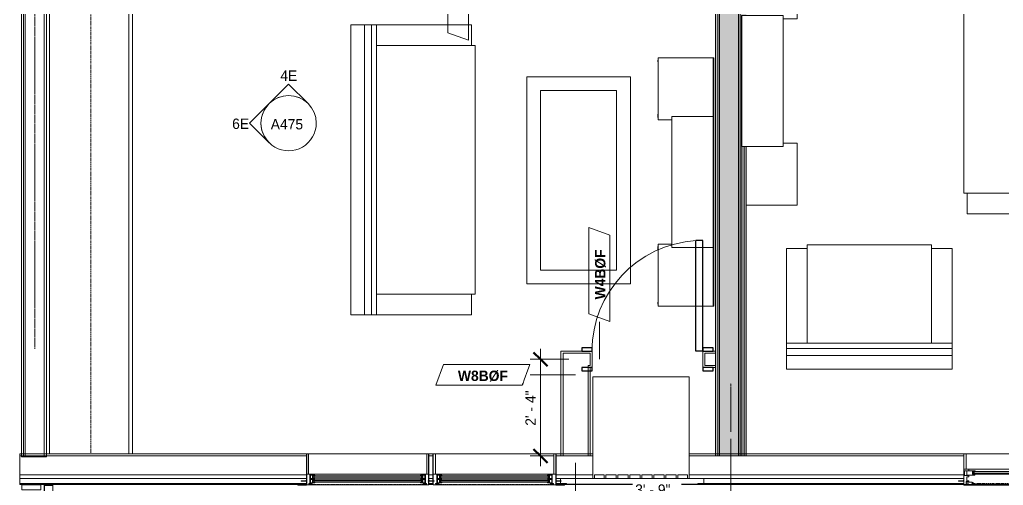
# Model space of a CAD drawing. Header units: inches. Extents: x -4010 to -1814, y 9846 to 12241.
# Drawn here: x -3410.3 to -3125.5, y 11247.1 to 11382 of the extents above; entities that cross this region are included whole.
import ezdxf

# ---------------------------------------------------------------- set-up
doc = ezdxf.new("R2010")
doc.units = ezdxf.units.IN
doc.header["$MEASUREMENT"] = 0
doc.linetypes.add('Dash', pattern=[0.25, 0.125, -0.125])
doc.linetypes.add('Dash 3_32_', pattern=[0.1875, 0.09375, -0.09375])
for name, color, linetype, lineweight in [('0-1', 7, 'Continuous', 5), ('0-2', 7, 'Continuous', 9), ('A-ANNO-DIMS', 211, 'Continuous', 9), ('A-ANNO-DIMS-32', 211, 'Continuous', 9), ('A-DETL-1', 90, 'Dash 3_32_', 18), ('A-DETL-GENF-1', 7, 'Continuous', 9), ('A-DETL-GENF-2', 92, 'Continuous', 18), ('A-DETL-GENF-HDLN-1', 7, 'Dash', 9), ('A-DETL-GENF-HDLN-2', 1, 'Continuous', 18), ('A-DOOR', 31, 'Continuous', 18), ('A-DOOR-1', 7, 'Continuous', 9), ('A-DOOR-3', 31, 'Continuous', 9), ('A-DOOR-4', 31, 'Continuous', 30), ('A-DOOR-FRAM-1', 7, 'Continuous', 9), ('A-DOOR-FRAM-3', 31, 'Continuous', 30), ('A-GENM-1', 7, 'Continuous', 9), ('A-GLAZ', 151, 'Continuous', 18), ('A-GLAZ-1', 10, 'Continuous', 30), ('A-GLAZ-2', 7, 'Continuous', 9), ('A-GLAZ-CWMG-1', 7, 'Continuous', 9), ('A-WALL', 113, 'Continuous', 18), ('A-WALL-1', 7, 'Continuous', 9), ('A-WALL-2', 250, 'Continuous', 18), ('A-WALL-3', 113, 'Continuous', 9), ('A-WALL-IDEN', 211, 'Continuous', 9), ('G-ANNO-SYMB-3', 111, 'Continuous', 9), ('I-FURN', 30, 'Continuous', 9), ('I-WALL-1', 21, 'Continuous', 18), ('I-WALL-2', 241, 'Continuous', 5), ('I-WALL-3', 7, 'Continuous', 9), ('I-WALL-4', 2, 'Continuous', 9), ('Q-CASE', 31, 'Continuous', 9), ('Q-CASE-HDLN', 31, 'Dash', 9)]:
    doc.layers.add(name, color=color, linetype=linetype, lineweight=lineweight)
doc.styles.add('Century Gothic', font='ufonts.com_century-gothic.ttf', dxfattribs={"height": 3})
doc.styles.add('Century Gothic_B_1', font='GOTHICB.TTF', dxfattribs={"height": 3})
doc.dimstyles.new('OD_1__HACK_2_1', dxfattribs={"dimscale": 12, "dimtxt": 3.132505, "dimasz": 0.333333, "dimexe": 0.25, "dimexo": 0.166667, "dimgap": 0.041667, "dimtad": 1, "dimdec": 4, "dimrnd": 0.0625, "dimzin": 3, "dimdsep": 46, "dimlunit": 4, "dimtxsty": 'Century Gothic', "dimblk1": 'OBLIQUE', "dimblk2": 'OBLIQUE', "dimsah": 1, "dimcen": 0.09, "dimdle": 0.25, "dimazin": 0, "dimtfac": 1, "dimtdec": 4, "dimtix": 1, "dimtmove": 0, "dimatfit": 3, "dimfxl": 1, "dimtvp": 1, "dimtfill": 1, "dimfrac": 2, "dimtolj": 1, "dimtzin": 0, "dimarcsym": 2})

# ---------------------------------------------------------------- blocks, each defined once
blk = doc.blocks.new('Door-Sliding-Marvin-2_Panel_Patio_Door-Essential - ESSPD60610 - 2nd floor-3086103-UNIT PLANS - 2ND _ 3RD FLOOR')
at = {"layer": 'A-DETL-GENF-1'}
for p, q in [((-32.87, 2.97), (-32.87, 2.52)), ((-32.61, 2.97), (-32.61, 2.52))]:
    blk.add_line(p, q, dxfattribs=at)
at = {"layer": 'A-DETL-GENF-2'}
for p, q in [((-37.25, 3.44), (-37.25, 3.48)), ((-35.75, 3.48), (-37.25, 3.48)), ((-35.91, 3.44), (-37.25, 3.44)), ((-35.91, 3.44), (-35.91, 3.33)), ((-35.75, 3.33), (-35.91, 3.33)), ((-35, 4.53), (-35.75, 4.53)), ((-35.75, 4.53), (-35.75, 0.06)), ((-35, 3.56), (-35, 4.53)), ((-34.25, 3.56), (-35, 3.56)), ((-34.81, 3.44), (-32.46, 3.44)), ((-34.81, 2.19), (-34.81, 3.44)), ((-34.25, 3.44), (-34.25, 3.56)), ((-32.38, 3.12), (-33.09, 3.12)), ((-33.09, 3.12), (-33.09, 2.37)), ((-32.98, 2.97), (-32.98, 3.12)), ((-32.46, 3.44), (-32.38, 3.12)), ((-35.75, 0.06), (-34.25, 0.06)), ((-35.06, 0.03), (-35.75, 0.03)), ((-35.75, 0.03), (-35.75, -4.44)), ((-35.5, 1.88), (-35.5, 0.5)), ((-35.5, 1.88), (-34.25, 1.88)), ((-35.5, 0.5), (-34.39, 0.5)), ((-35.06, -4.44), (-35.06, 0.03)), ((-32.41, 2.19), (-34.81, 2.19)), ((-34.39, 0.5), (-34.25, 0.35)), ((-34.25, 1.88), (-34.25, 2.19)), ((-34.25, 0.06), (-34.25, 0.35)), ((-33.09, 2.37), (-32.34, 2.37)), ((-32.98, 2.52), (-32.98, 2.37)), ((-32.34, 2.25), (-32.41, 2.19)), ((-32.34, 2.37), (-32.34, 2.25)), ((35.06, 0.03), (35.06, -4.44)), ((35.75, 0.03), (35.06, 0.03)), ((35.75, -4.44), (35.75, 0.03)), ((-35.75, -4.44), (-35.06, -4.44)), ((35.06, -4.44), (35.75, -4.44))]:
    blk.add_line(p, q, dxfattribs=at)
at = {"layer": 'A-DETL-GENF-HDLN-1'}
blk.add_line((1.75, 4.19), (33.01, 4.19), dxfattribs=at)
at = {"layer": 'A-DETL-GENF-HDLN-2'}
for p, q in [((-32.87, 2.97), (-32.87, 2.52)), ((-32.61, 2.97), (-32.61, 2.52)), ((-1.29, 3.44), (-1.38, 3.12)), ((-1.38, 3.12), (-0.66, 3.12)), ((0.87, 3.44), (-1.29, 3.44)), ((-1.14, 2.97), (-1.14, 2.52)), ((-0.88, 2.97), (-0.88, 2.52)), ((-0.77, 2.97), (-0.77, 3.12)), ((-0.66, 3.12), (-0.66, 2.37)), ((-0.24, 4.3), (-0.24, 3.78)), ((0.34, 4.3), (-0.24, 4.3)), ((-0.24, 3.78), (1.51, 3.78)), ((0.6, 4.61), (0.34, 4.3)), ((1.35, 4.61), (0.6, 4.61)), ((0.87, 1.97), (0.87, 3.44)), ((1.35, 4.3), (1.35, 4.61)), ((1.35, 4.3), (1.51, 4.3)), ((1.51, 3.94), (1.51, 4.3)), ((1.71, 3.94), (1.51, 3.94)), ((1.51, 3.9), (1.75, 3.9)), ((1.51, 3.78), (1.51, 3.9)), ((1.64, 4.08), (1.64, 4.19)), ((1.75, 4.19), (1.64, 4.19)), ((1.64, 4.08), (1.71, 4.08)), ((1.71, 4.08), (1.71, 3.94)), ((1.75, 3.9), (1.75, 4.19)), ((33.01, 4.19), (33.12, 4.19)), ((33.01, 3.9), (33.01, 4.19)), ((33.25, 3.9), (33.01, 3.9)), ((33.12, 4.08), (33.05, 4.08)), ((33.05, 4.08), (33.05, 3.94)), ((33.05, 3.94), (33.25, 3.94)), ((33.12, 4.08), (33.12, 4.19)), ((33.25, 3.94), (33.25, 4.3)), ((33.41, 4.3), (33.25, 4.3)), ((33.25, 3.78), (33.25, 3.9)), ((35, 3.78), (33.25, 3.78)), ((33.41, 4.3), (33.41, 4.61)), ((33.41, 4.61), (34.16, 4.61)), ((34.16, 4.61), (34.42, 4.3)), ((34.25, 3.44), (34.25, 3.56)), ((34.25, 3.56), (35, 3.56)), ((34.81, 3.44), (34.25, 3.44)), ((34.42, 4.3), (35, 4.3)), ((34.81, 2.19), (34.81, 3.44)), ((35, 4.53), (35.75, 4.53)), ((35, 3.56), (35, 4.53)), ((35.75, 4.53), (35.75, 0.06)), ((35.75, 3.48), (37.25, 3.48)), ((35.75, 3.33), (35.9, 3.33)), ((35.9, 3.44), (35.9, 3.33)), ((35.9, 3.44), (37.25, 3.44)), ((37.25, 3.44), (37.25, 3.48)), ((-0.66, 2.37), (-1.41, 2.37)), ((-1.41, 2.37), (-1.41, 2.25)), ((-1.41, 2.25), (-1.34, 2.19)), ((-1.34, 2.19), (0.87, 2.19)), ((0.24, 2.07), (-0.88, 1.97)), ((-0.88, 0.5), (-0.88, 1.97)), ((-0.88, 1.75), (1.29, 1.75)), ((1.34, 0.5), (-0.88, 0.5)), ((-0.77, 2.52), (-0.77, 2.37)), ((-0.43, 1.93), (0.43, 2.01)), ((-0.43, 1.83), (-0.43, 1.93)), ((-0.24, 1.83), (-0.43, 1.83)), ((-0.24, 1.87), (0.87, 1.97)), ((-0.24, 1.87), (-0.24, 1.95)), ((-0.24, 1.76), (-0.24, 1.83)), ((0.24, 2.18), (0.24, 2.11)), ((0.24, 2.11), (0.43, 2.11)), ((0.24, 2.07), (0.24, 1.99)), ((0.43, 2.11), (0.43, 2.01)), ((0.66, 1.44), (0.66, 0.69)), ((1.37, 1.44), (0.66, 1.44)), ((0.66, 0.69), (1.41, 0.69)), ((0.77, 1.29), (0.77, 1.44)), ((0.77, 0.83), (0.77, 0.69)), ((0.88, 1.29), (0.88, 0.83)), ((1.14, 1.29), (1.14, 0.83)), ((1.29, 1.75), (1.37, 1.44)), ((1.41, 0.56), (1.34, 0.5)), ((1.41, 0.69), (1.41, 0.56)), ((33.16, 0.69), (32.41, 0.69)), ((32.41, 0.69), (32.41, 0.56)), ((32.41, 0.56), (32.47, 0.5)), ((32.52, 1.75), (32.44, 1.44)), ((32.44, 1.44), (33.16, 1.44)), ((32.47, 0.5), (34.84, 0.5)), ((34.84, 1.75), (32.52, 1.75)), ((32.68, 1.29), (32.68, 0.83)), ((32.93, 1.29), (32.93, 0.83)), ((33.04, 1.29), (33.04, 1.44)), ((33.04, 0.83), (33.04, 0.69)), ((33.16, 1.44), (33.16, 0.69)), ((34.81, 2.19), (34.25, 2.19)), ((34.25, 1.88), (34.25, 2.19)), ((35.5, 1.88), (34.25, 1.88)), ((34.39, 0.5), (34.25, 0.35)), ((34.25, 0.06), (34.25, 0.35)), ((35.75, 0.06), (34.25, 0.06)), ((35.5, 0.5), (34.39, 0.5)), ((34.84, 0.5), (34.84, 1.75)), ((35.5, 1.88), (35.5, 0.5))]:
    blk.add_line(p, q, dxfattribs=at)
at = {"layer": 'A-DOOR'}
for p, q in [((-32.98, 3.12), (-0.77, 3.12)), ((-32.98, 2.97), (-0.77, 2.97)), ((-32.98, 2.52), (-0.77, 2.52)), ((-32.98, 2.37), (-0.77, 2.37)), ((0.77, 1.44), (33.04, 1.44)), ((0.77, 1.29), (33.04, 1.29)), ((0.77, 0.83), (33.04, 0.83)), ((0.77, 0.69), (33.04, 0.69))]:
    blk.add_line(p, q, dxfattribs=at)
at = {"layer": 'A-DOOR-1'}
for p, q in [((-40.68, 4.69), (35.75, 4.69)), ((-40.68, 4.69), (-40.68, 4.44)), ((35.75, 4.44), (-40.68, 4.44)), ((35.75, 4.69), (35.75, 4.44))]:
    blk.add_line(p, q, dxfattribs=at)
at = {"layer": 'A-DOOR-FRAM-1'}
for p, q in [((35.75, 4.53), (-35.75, 4.53)), ((-35.75, 4.53), (-35.75, 0.06)), ((35.75, 0.06), (35.75, 4.53)), ((-35.75, 0.06), (35.75, 0.06))]:
    blk.add_line(p, q, dxfattribs=at)
blk = doc.blocks.new('Perforated Panel at Magic-Pak - hvac panel - 3rd floor-2505074-UNIT PLANS - 2ND _ 3RD FLOOR')
at = {"layer": 'A-GLAZ-2'}
for p, q in [((-19.01, -4.37), (19.01, -4.37)), ((-19.01, -4.44), (-19.01, -4.37)), ((19.01, -4.44), (-19.01, -4.44)), ((19.01, -4.37), (19.01, -4.44))]:
    blk.add_line(p, q, dxfattribs=at)
blk = doc.blocks.new('Rectangular Mullion - Profile_Polycarbonate_Upper and left-2704980-UNIT PLANS - 2ND _ 3RD FLOOR')
at = {"layer": 'A-GLAZ-CWMG-1'}
for p, q in [((-2.75, 1.29), (0, 1.29)), ((-2.75, 0.79), (-2.75, 1.29)), ((-2.5, 0.79), (-2.75, 0.79)), ((-0.06, 1.22), (-2.69, 1.22)), ((-2.69, 1.22), (-2.69, 0.85)), ((-2.69, 0.85), (-2.5, 0.85)), ((-2.5, 0.85), (-2.5, 0.79)), ((-0.06, -1.15), (-0.06, 1.22)), ((0, 1.29), (0, -1.21)), ((-2.75, -1.21), (-2.75, -0.79)), ((-2.75, -0.79), (-2.5, -0.79)), ((0, -1.21), (-2.75, -1.21)), ((-2.5, -0.85), (-2.69, -0.85)), ((-2.69, -0.85), (-2.69, -1.15)), ((-2.69, -1.15), (-0.06, -1.15)), ((-2.5, -0.79), (-2.5, -0.85))]:
    blk.add_line(p, q, dxfattribs=at)
blk = doc.blocks.new('V-Series_EWC4_SPVU_RFA_2015 - 2ND AND 3RD FLOOR-2226480-UNIT PLANS - 2ND _ 3RD FLOOR')
at = {"layer": 'A-GENM-1'}
for p, q in [((-3829.54, 11737.59), (-3858.97, 11737.59)), ((-3858.97, 11737.59), (-3858.97, 11737.15)), ((-3858.97, 11734.36), (-3858.97, 11737.15)), ((-3858.97, 11737.15), (-3857.97, 11737.15)), ((-3857.97, 11737.15), (-3857.97, 11734.36)), ((-3829.54, 11709.71), (-3829.54, 11737.59)), ((-3857.97, 11734.36), (-3858.97, 11734.36)), ((-3858.97, 11734.36), (-3858.97, 11733.86)), ((-3858.97, 11730.87), (-3858.97, 11733.86)), ((-3858.97, 11733.86), (-3857.97, 11733.86)), ((-3857.97, 11733.86), (-3857.97, 11730.87)), ((-3857.97, 11730.87), (-3858.97, 11730.87)), ((-3858.97, 11730.87), (-3858.97, 11730.37)), ((-3858.97, 11727.39), (-3858.97, 11730.37)), ((-3858.97, 11730.37), (-3857.97, 11730.37)), ((-3857.97, 11730.37), (-3857.97, 11727.39)), ((-3857.97, 11727.39), (-3858.97, 11727.39)), ((-3858.97, 11727.39), (-3858.97, 11726.89)), ((-3858.97, 11723.9), (-3858.97, 11726.89)), ((-3858.97, 11726.89), (-3857.97, 11726.89)), ((-3857.97, 11726.89), (-3857.97, 11723.9)), ((-3857.97, 11723.9), (-3858.97, 11723.9)), ((-3858.97, 11723.9), (-3858.97, 11723.4)), ((-3858.97, 11720.42), (-3858.97, 11723.4)), ((-3858.97, 11723.4), (-3857.97, 11723.4)), ((-3857.97, 11723.4), (-3857.97, 11720.42)), ((-3857.97, 11720.42), (-3858.97, 11720.42)), ((-3858.97, 11720.42), (-3858.97, 11719.92)), ((-3858.97, 11716.93), (-3858.97, 11719.92)), ((-3858.97, 11719.92), (-3857.97, 11719.92)), ((-3857.97, 11719.92), (-3857.97, 11716.93)), ((-3857.97, 11716.93), (-3858.97, 11716.93)), ((-3858.97, 11716.93), (-3858.97, 11716.43)), ((-3858.97, 11713.45), (-3858.97, 11716.43)), ((-3858.97, 11716.43), (-3857.97, 11716.43)), ((-3857.97, 11716.43), (-3857.97, 11713.45)), ((-3857.97, 11713.45), (-3858.97, 11713.45)), ((-3858.97, 11713.45), (-3858.97, 11712.95)), ((-3858.97, 11710.15), (-3858.97, 11712.95)), ((-3858.97, 11712.95), (-3857.97, 11712.95)), ((-3857.97, 11712.95), (-3857.97, 11710.15)), ((-3857.97, 11710.15), (-3858.97, 11710.15)), ((-3858.97, 11710.15), (-3858.97, 11709.71)), ((-3858.97, 11709.71), (-3829.54, 11709.71))]:
    blk.add_line(p, q, dxfattribs=at)
blk = doc.blocks.new('Rectangular Mullion - Stud - Vertical-2745650-UNIT PLANS - 2ND _ 3RD FLOOR')
at = {"layer": 'A-GLAZ-CWMG-1'}
for p, q in [((-1.5, 2.75), (-1.5, -2.75)), ((0, 2.75), (-1.5, 2.75)), ((0, -2.75), (0, 2.75)), ((-1.5, -2.75), (0, -2.75))]:
    blk.add_line(p, q, dxfattribs=at)
blk = doc.blocks.new('Window-Double_Hung-Marvin-Essential - ESDH3066 - 2nd Floor-3033827-UNIT PLANS - 2ND _ 3RD FLOOR')
at = {"layer": 'A-DETL-GENF-HDLN-1'}
blk.add_line((16.1, -4.47), (-16.5, -4.47), dxfattribs=at)
at = {"layer": 'A-DETL-GENF-HDLN-2'}
for p, q in [((-17.13, 4.44), (-17.75, 4.44)), ((-17.13, -1.41), (-17.13, 4.44)), ((17.12, 4.44), (17.75, 4.44)), ((17.12, 4.44), (17.12, -1.41)), ((-16.72, -1.44), (-17.75, -1.44)), ((-17.75, -4.53), (-17.75, -1.44)), ((-16.72, -4.02), (-16.72, -1.44)), ((-16.56, -1.78), (-15.34, -1.78)), ((-16.56, -1.78), (-16.56, -2.72)), ((-15.34, -2.72), (-16.56, -2.72)), ((-15.28, -1.9), (-15.94, -1.9)), ((-15.94, -1.9), (-15.94, -2.62)), ((-15.94, -2.62), (-15.28, -2.62)), ((-15.84, -1.91), (-15.84, -2.6)), ((-15.54, -2.04), (-15.54, -2.48)), ((-15.34, -1.78), (-15.28, -1.84)), ((-15.34, -2.72), (-15.28, -2.66)), ((-15.28, -1.84), (-15.28, -1.9)), ((-15.28, -2.62), (-15.28, -2.66)), ((15.34, -1.78), (15.28, -1.84)), ((15.28, -1.84), (15.28, -1.9)), ((15.28, -1.9), (15.94, -1.9)), ((15.28, -2.62), (15.28, -2.66)), ((15.94, -2.62), (15.28, -2.62)), ((15.34, -2.72), (15.28, -2.66)), ((16.56, -1.78), (15.34, -1.78)), ((15.34, -2.72), (16.56, -2.72)), ((15.54, -2.04), (15.54, -2.48)), ((15.84, -1.91), (15.84, -2.6)), ((15.94, -1.9), (15.94, -2.62)), ((16.56, -1.78), (16.56, -2.72)), ((16.72, -4.02), (16.72, -1.44)), ((16.72, -1.44), (17.75, -1.44)), ((17.75, -4.53), (17.75, -1.44)), ((-19.25, -3.48), (-19.25, -3.44)), ((-19.25, -3.44), (-17.9, -3.44)), ((-17.75, -3.48), (-19.25, -3.48)), ((-17.9, -3.44), (-17.9, -3.33)), ((-17.9, -3.33), (-17.75, -3.33)), ((-17.75, -4.53), (-17.16, -4.53)), ((-17.08, -4.12), (-17.16, -4.53)), ((-17.08, -4.12), (-16.19, -4.12)), ((-16.85, -4.5), (-16.85, -4.12)), ((-16.3, -4.5), (-16.85, -4.5)), ((-16.38, -4.02), (-16.72, -4.02)), ((-16.56, -3), (-15.34, -3)), ((-16.56, -3), (-16.56, -3.94)), ((-15.34, -3.94), (-16.56, -3.94)), ((-16.38, -4.12), (-16.38, -4.02)), ((-16.18, -4.26), (-16.3, -4.26)), ((-16.3, -4.26), (-16.3, -4.5)), ((-16.19, -4.12), (-16.19, -4.22)), ((-16.19, -4.22), (-16.1, -4.22)), ((-16.18, -4.47), (-16.18, -4.26)), ((-16.18, -4.47), (-16.1, -4.47)), ((-16.1, -4.22), (-16.1, -4.47)), ((-15.28, -3.12), (-15.94, -3.12)), ((-15.94, -3.12), (-15.94, -3.84)), ((-15.94, -3.84), (-15.28, -3.84)), ((-15.84, -3.13), (-15.84, -3.82)), ((-15.54, -3.26), (-15.54, -3.7)), ((-15.34, -3), (-15.28, -3.06)), ((-15.34, -3.94), (-15.28, -3.88)), ((-15.28, -3.06), (-15.28, -3.12)), ((-15.28, -3.84), (-15.28, -3.88)), ((15.34, -3), (15.28, -3.06)), ((15.28, -3.06), (15.28, -3.12)), ((15.28, -3.12), (15.94, -3.12)), ((15.28, -3.84), (15.28, -3.88)), ((15.94, -3.84), (15.28, -3.84)), ((15.34, -3.94), (15.28, -3.88)), ((16.56, -3), (15.34, -3)), ((15.34, -3.94), (16.56, -3.94)), ((15.54, -3.26), (15.54, -3.7)), ((15.84, -3.13), (15.84, -3.82)), ((15.94, -3.12), (15.94, -3.84)), ((16.19, -4.22), (16.1, -4.22)), ((16.1, -4.22), (16.1, -4.47)), ((16.18, -4.47), (16.1, -4.47)), ((16.18, -4.47), (16.18, -4.26)), ((16.18, -4.26), (16.3, -4.26)), ((17.08, -4.12), (16.19, -4.12)), ((16.19, -4.12), (16.19, -4.22)), ((16.3, -4.26), (16.3, -4.5)), ((16.3, -4.5), (16.85, -4.5)), ((16.38, -4.12), (16.38, -4.02)), ((16.38, -4.02), (16.72, -4.02)), ((16.56, -3), (16.56, -3.94)), ((16.85, -4.5), (16.85, -4.12)), ((17.08, -4.12), (17.16, -4.53)), ((17.75, -4.53), (17.16, -4.53)), ((17.9, -3.33), (17.75, -3.33)), ((17.75, -3.48), (19.25, -3.48)), ((17.9, -3.44), (17.9, -3.33)), ((19.25, -3.44), (17.9, -3.44)), ((19.25, -3.48), (19.25, -3.44))]:
    blk.add_line(p, q, dxfattribs=at)
at = {"layer": 'A-GLAZ'}
for p, q in [((15.84, -1.91), (-15.84, -1.91)), ((15.84, -2.04), (-15.84, -2.04)), ((15.84, -2.48), (-15.84, -2.48)), ((15.84, -2.6), (-15.84, -2.6)), ((15.84, -3.13), (-15.84, -3.13)), ((15.84, -3.26), (-15.84, -3.26)), ((15.84, -3.7), (-15.84, -3.7)), ((15.84, -3.82), (-15.84, -3.82))]:
    blk.add_line(p, q, dxfattribs=at)
at = {"layer": 'A-GLAZ-1'}
for p, q in [((-17.75, -1.41), (-17.75, 4.44)), ((17.75, 4.44), (17.75, -1.41)), ((-17.75, -4.53), (-17.75, -1.44)), ((17.75, -1.44), (17.75, -4.53))]:
    blk.add_line(p, q, dxfattribs=at)
at = {"layer": 'A-GLAZ-2'}
for p, q in [((-17.75, 4.44), (17.75, 4.44)), ((-17.75, -1.44), (17.75, -1.44)), ((17.75, -4.53), (-17.75, -4.53)), ((17.75, -4.44), (20.27, -4.44)), ((17.75, -4.69), (17.75, -4.53)), ((20.27, -4.69), (17.75, -4.69)), ((20.27, -4.44), (20.27, -4.69))]:
    blk.add_line(p, q, dxfattribs=at)
blk = doc.blocks.new('Window-Double_Hung-Marvin-Essential - ESDH3066 - 2nd Floor-3033825-UNIT PLANS - 2ND _ 3RD FLOOR')
at = {"layer": 'A-DETL-GENF-HDLN-1'}
blk.add_line((16.1, 4.47), (-16.5, 4.47), dxfattribs=at)
at = {"layer": 'A-DETL-GENF-HDLN-2'}
for p, q in [((-19.25, 3.48), (-19.25, 3.44)), ((-17.75, 3.48), (-19.25, 3.48)), ((-19.25, 3.44), (-17.9, 3.44)), ((-17.9, 3.44), (-17.9, 3.33)), ((-17.9, 3.33), (-17.75, 3.33)), ((-17.75, 4.53), (-17.16, 4.53)), ((-17.75, 4.53), (-17.75, 1.44)), ((-17.08, 4.12), (-17.16, 4.53)), ((-17.08, 4.12), (-16.19, 4.12)), ((-16.85, 4.5), (-16.85, 4.12)), ((-16.3, 4.5), (-16.85, 4.5)), ((-16.38, 4.02), (-16.72, 4.02)), ((-16.72, 4.02), (-16.72, 1.44)), ((-15.34, 3.94), (-16.56, 3.94)), ((-16.56, 3), (-16.56, 3.94)), ((-16.56, 3), (-15.34, 3)), ((-16.38, 4.12), (-16.38, 4.02)), ((-16.3, 4.26), (-16.3, 4.5)), ((-16.18, 4.26), (-16.3, 4.26)), ((-16.19, 4.22), (-16.1, 4.22)), ((-16.19, 4.12), (-16.19, 4.22)), ((-16.18, 4.47), (-16.1, 4.47)), ((-16.18, 4.47), (-16.18, 4.26)), ((-16.1, 4.22), (-16.1, 4.47)), ((-15.94, 3.12), (-15.94, 3.84)), ((-15.94, 3.84), (-15.28, 3.84)), ((-15.28, 3.12), (-15.94, 3.12)), ((-15.84, 3.13), (-15.84, 3.82)), ((-15.54, 3.26), (-15.54, 3.7)), ((-15.34, 3.94), (-15.28, 3.88)), ((-15.34, 3), (-15.28, 3.06)), ((-15.28, 3.84), (-15.28, 3.88)), ((-15.28, 3.06), (-15.28, 3.12)), ((15.34, 3.94), (15.28, 3.88)), ((15.28, 3.84), (15.28, 3.88)), ((15.94, 3.84), (15.28, 3.84)), ((15.28, 3.06), (15.28, 3.12)), ((15.28, 3.12), (15.94, 3.12)), ((15.34, 3), (15.28, 3.06)), ((15.34, 3.94), (16.56, 3.94)), ((16.56, 3), (15.34, 3)), ((15.54, 3.26), (15.54, 3.7)), ((15.84, 3.13), (15.84, 3.82)), ((15.94, 3.12), (15.94, 3.84)), ((16.18, 4.47), (16.1, 4.47)), ((16.1, 4.22), (16.1, 4.47)), ((16.19, 4.22), (16.1, 4.22)), ((16.18, 4.47), (16.18, 4.26)), ((16.18, 4.26), (16.3, 4.26)), ((16.19, 4.12), (16.19, 4.22)), ((17.08, 4.12), (16.19, 4.12)), ((16.3, 4.26), (16.3, 4.5)), ((16.3, 4.5), (16.85, 4.5)), ((16.38, 4.12), (16.38, 4.02)), ((16.38, 4.02), (16.72, 4.02)), ((16.56, 3), (16.56, 3.94)), ((16.72, 4.02), (16.72, 1.44)), ((16.85, 4.5), (16.85, 4.12)), ((17.08, 4.12), (17.16, 4.53)), ((17.75, 4.53), (17.16, 4.53)), ((17.75, 4.53), (17.75, 1.44)), ((17.75, 3.48), (19.25, 3.48)), ((17.9, 3.33), (17.75, 3.33)), ((17.9, 3.44), (17.9, 3.33)), ((19.25, 3.44), (17.9, 3.44)), ((19.25, 3.48), (19.25, 3.44)), ((-16.72, 1.44), (-17.75, 1.44)), ((-17.13, 1.41), (-17.13, -4.44)), ((-15.34, 2.72), (-16.56, 2.72)), ((-16.56, 1.78), (-16.56, 2.72)), ((-16.56, 1.78), (-15.34, 1.78)), ((-15.94, 1.9), (-15.94, 2.62)), ((-15.94, 2.62), (-15.28, 2.62)), ((-15.28, 1.9), (-15.94, 1.9)), ((-15.84, 1.91), (-15.84, 2.6)), ((-15.54, 2.04), (-15.54, 2.48)), ((-15.34, 2.72), (-15.28, 2.66)), ((-15.34, 1.78), (-15.28, 1.84)), ((-15.28, 2.62), (-15.28, 2.66)), ((-15.28, 1.84), (-15.28, 1.9)), ((15.34, 2.72), (15.28, 2.66)), ((15.28, 2.62), (15.28, 2.66)), ((15.94, 2.62), (15.28, 2.62)), ((15.28, 1.84), (15.28, 1.9)), ((15.28, 1.9), (15.94, 1.9)), ((15.34, 1.78), (15.28, 1.84)), ((15.34, 2.72), (16.56, 2.72)), ((16.56, 1.78), (15.34, 1.78)), ((15.54, 2.04), (15.54, 2.48)), ((15.84, 1.91), (15.84, 2.6)), ((15.94, 1.9), (15.94, 2.62)), ((16.56, 1.78), (16.56, 2.72)), ((16.72, 1.44), (17.75, 1.44)), ((17.12, -4.44), (17.12, 1.41)), ((-17.13, -4.44), (-17.75, -4.44)), ((17.12, -4.44), (17.75, -4.44))]:
    blk.add_line(p, q, dxfattribs=at)
at = {"layer": 'A-GLAZ'}
for p, q in [((15.84, 3.82), (-15.84, 3.82)), ((15.84, 3.7), (-15.84, 3.7)), ((15.84, 3.26), (-15.84, 3.26)), ((15.84, 3.13), (-15.84, 3.13)), ((15.84, 2.6), (-15.84, 2.6)), ((15.84, 2.48), (-15.84, 2.48)), ((15.84, 2.04), (-15.84, 2.04)), ((15.84, 1.91), (-15.84, 1.91))]:
    blk.add_line(p, q, dxfattribs=at)
at = {"layer": 'A-GLAZ-1'}
for p, q in [((-17.75, 4.53), (-17.75, 1.44)), ((17.75, 1.44), (17.75, 4.53)), ((-17.75, 1.41), (-17.75, -4.44)), ((17.75, -4.44), (17.75, 1.41))]:
    blk.add_line(p, q, dxfattribs=at)
at = {"layer": 'A-GLAZ-2'}
for p, q in [((17.75, 4.53), (-17.75, 4.53)), ((20.27, 4.69), (17.75, 4.69)), ((17.75, 4.69), (17.75, 4.53)), ((17.75, 4.44), (20.27, 4.44)), ((20.27, 4.44), (20.27, 4.69)), ((-17.75, 1.44), (17.75, 1.44)), ((-17.75, -4.44), (17.75, -4.44))]:
    blk.add_line(p, q, dxfattribs=at)
blk = doc.blocks.new('CTR - 1st Phase - Shell_rvt-1-UNIT PLANS - 2ND _ 3RD FLOOR')
at = {"layer": 'A-WALL-1'}
for p, q in [((-3327.28, 11256.26), (-3410.3, 11256.26)), ((-3410.3, 11256.26), (-3410.3, 11247.39)), ((-3290.53, 11256.26), (-3291.78, 11256.26)), ((-3244.32, 11256.26), (-3255.03, 11256.26)), ((-3244.32, 11249.14), (-3244.32, 11256.26)), ((-3136.94, 11256.26), (-3216.45, 11256.26)), ((-3216.45, 11256.26), (-3216.45, 11249.14)), ((-3136.25, 11256.26), (-3066.12, 11256.26)), ((-3136.94, 11251.76), (-3136.94, 11251.8)), ((-3327.28, 11250.39), (-3327.28, 11250.42)), ((-3291.78, 11250.42), (-3291.78, 11250.39)), ((-3290.53, 11250.39), (-3290.53, 11250.42)), ((-3255.03, 11250.42), (-3255.03, 11250.39)), ((-3253.7, 11247.64), (-3253.7, 11249.14)), ((-3253.7, 11249.14), (-3244.32, 11249.14)), ((-3216.45, 11249.14), (-3212.17, 11249.14)), ((-3212.17, 11249.14), (-3212.17, 11247.64)), ((-3410.3, 11247.39), (-3329.81, 11247.39)), ((-3291.78, 11247.39), (-3290.53, 11247.39)), ((-3251.95, 11247.64), (-3253.7, 11247.64)), ((-3252.51, 11247.39), (-3251.95, 11247.39)), ((-3251.95, 11247.45), (-3251.95, 11247.64)), ((-3212.17, 11247.64), (-3213.92, 11247.64)), ((-3213.92, 11247.64), (-3213.92, 11247.45)), ((-3213.92, 11247.39), (-3136.94, 11247.39))]:
    blk.add_line(p, q, dxfattribs=at)
at = {"layer": 'A-WALL-2'}
for p, q in [((-3410.3, 11255.64), (-3327.28, 11255.64)), ((-3291.78, 11255.64), (-3290.53, 11255.64)), ((-3255.03, 11255.64), (-3244.32, 11255.64)), ((-3216.45, 11255.64), (-3136.94, 11255.64)), ((-3410.3, 11250.14), (-3327.28, 11250.14)), ((-3410.3, 11249.14), (-3327.28, 11249.14)), ((-3291.78, 11250.14), (-3290.53, 11250.14)), ((-3291.78, 11249.14), (-3290.53, 11249.14)), ((-3255.03, 11250.14), (-3244.32, 11250.14)), ((-3255.03, 11249.14), (-3253.7, 11249.14)), ((-3216.45, 11250.14), (-3136.94, 11250.14)), ((-3212.17, 11249.14), (-3136.94, 11249.14)), ((-3410.3, 11247.64), (-3327.28, 11247.64)), ((-3291.78, 11247.64), (-3290.53, 11247.64)), ((-3255.03, 11247.64), (-3253.7, 11247.64)), ((-3212.17, 11247.64), (-3136.94, 11247.64))]:
    blk.add_line(p, q, dxfattribs=at)
at = {"layer": '0-2'}
for name, p, rotation in [('V-Series_EWC4_SPVU_RFA_2015 - 2ND AND 3RD FLOOR-2226480-UNIT PLANS - 2ND _ 3RD FLOOR', (8493.27, 15108.11), 89.99999999999993), ('Window-Double_Hung-Marvin-Essential - ESDH3066 - 2nd Floor-3033825-UNIT PLANS - 2ND _ 3RD FLOOR', (-3309.53, 11251.83), 180), ('Door-Sliding-Marvin-2_Panel_Patio_Door-Essential - ESSPD60610 - 2nd floor-3086103-UNIT PLANS - 2ND _ 3RD FLOOR', (-3101.19, 11251.83), 180), ('Rectangular Mullion - Stud - Vertical-2745650-UNIT PLANS - 2ND _ 3RD FLOOR', (-3406.92, 11247.29), 90.00000000000892)]:
    blk.add_blockref(name, p, dxfattribs=dict(at, rotation=rotation))
for name, p in [('Window-Double_Hung-Marvin-Essential - ESDH3066 - 2nd Floor-3033827-UNIT PLANS - 2ND _ 3RD FLOOR', (-3272.78, 11251.83)), ('Perforated Panel at Magic-Pak - hvac panel - 3rd floor-2505074-UNIT PLANS - 2ND _ 3RD FLOOR', (-3232.94, 11251.83))]:
    blk.add_blockref(name, p, dxfattribs=at)
at = {"layer": '0-2', "extrusion": (0, 0, -1), "rotation": 90}
blk.add_blockref('Rectangular Mullion - Profile_Polycarbonate_Upper and left-2704980-UNIT PLANS - 2ND _ 3RD FLOOR', (3401.96, 11247.19), dxfattribs=at)
blk = doc.blocks.new('CTR - 1st Phase - Common Walls_rvt-1-UNIT PLANS - 2ND _ 3RD FLOOR')
at = {"layer": 'I-WALL-1'}
h = blk.add_hatch(color=256, dxfattribs=at)
h.paths.add_polyline_path([(-3208.76, 11255.64), (-3208.14, 11255.64), (-3208.14, 11623.24), (-3208.76, 11623.24), (-3208.76, 11268)], flags=0)
h.paths.add_polyline_path([(-3208.14, 11629.86), (-3208.14, 11647.86), (-3208.76, 11647.86), (-3208.76, 11629.86)], flags=0)
at = {"layer": 'I-WALL-2'}
h = blk.add_hatch(color=256, dxfattribs=at)
h.paths.add_polyline_path([(-3207.64, 11255.64), (-3207.64, 11623.24), (-3208.14, 11623.24), (-3208.14, 11255.64)], flags=0)
h.paths.add_polyline_path([(-3207.64, 11629.24), (-3207.64, 11647.24), (-3208.14, 11647.24), (-3208.14, 11629.24)], flags=0)
for points in [[(-3207.64, 11255.64), (-3202.14, 11255.64), (-3202.14, 11646.74), (-3207.64, 11646.74), (-3207.64, 11268)], [(-3201.64, 11255.64), (-3201.64, 11641.24), (-3202.14, 11641.24), (-3202.14, 11255.64)], [(-3201.64, 11255.64), (-3201.14, 11255.64), (-3201.14, 11345.27), (-3201.32, 11345.27), (-3201.32, 11383.27), (-3201.14, 11383.27), (-3201.14, 11641.24), (-3201.64, 11641.24), (-3201.64, 11268)]]:
    blk.add_hatch(color=256, dxfattribs=at).paths.add_polyline_path(points, flags=0)
h = blk.add_hatch(color=256, dxfattribs=at)
h.paths.add_polyline_path([(-3201.14, 11255.64), (-3200.51, 11255.64), (-3200.51, 11345.27), (-3201.14, 11345.27), (-3201.14, 11268)], flags=0)
h.paths.add_polyline_path([(-3201.14, 11383.27), (-3200.51, 11383.27), (-3200.51, 11641.24), (-3201.14, 11641.24), (-3201.14, 11417.65)], flags=0)
h = blk.add_hatch(color=256, dxfattribs=at)
h.paths.add_polyline_path([(-3200.51, 11255.64), (-3199.89, 11255.64), (-3199.89, 11345.27), (-3200.51, 11345.27), (-3200.51, 11268)], flags=0)
h.paths.add_polyline_path([(-3200.51, 11383.27), (-3199.89, 11383.27), (-3199.89, 11641.24), (-3200.51, 11641.24), (-3200.51, 11417.65)], flags=0)
at = {"layer": 'A-WALL-2'}
for p, q in [((-3409.17, 11647.24), (-3409.17, 11255.36)), ((-3408.67, 11646.74), (-3408.67, 11255.36)), ((-3403.17, 11641.24), (-3403.17, 11255.36)), ((-3202.14, 11255.64), (-3202.14, 11641.24)), ((-3201.64, 11255.64), (-3201.64, 11641.24)), ((-3208.14, 11255.64), (-3208.14, 11623.24)), ((-3207.64, 11255.64), (-3207.64, 11623.24)), ((-3201.14, 11255.64), (-3201.14, 11345.27)), ((-3200.51, 11255.64), (-3200.51, 11345.27))]:
    blk.add_line(p, q, dxfattribs=at)
at = {"layer": 'I-WALL-3'}
for p, q in [((-3409.8, 11647.86), (-3409.8, 11255.36)), ((-3402.55, 11255.36), (-3402.55, 11640.61)), ((-3208.76, 11622.61), (-3208.76, 11255.64)), ((-3199.89, 11255.64), (-3199.89, 11345.27)), ((-3409.8, 11255.36), (-3402.55, 11255.36)), ((-3208.76, 11255.64), (-3199.89, 11255.64))]:
    blk.add_line(p, q, dxfattribs=at)
blk = doc.blocks.new('Entertainment_Center_14771 - Entertainment_Center_14771-V21-UNIT PLANS - 2ND _ 3RD FLOOR')
at = {"layer": 'I-FURN'}
for p, q in [((-19, 6.12), (19, 6.12)), ((-19, 6), (-19, 6.12)), ((19, 6), (-19, 6)), ((19, 6), (-19, 6)), ((-19, 6), (-19, -6)), ((19, 6.12), (19, 6)), ((19, -6), (19, 6)), ((-36, 4.69), (-36, -10)), ((36, -10), (36, 4.69)), ((-19, -6), (19, -6)), ((-18, -10), (-18, -6)), ((18, -6), (18, -10)), ((-36, -10), (-18, -10)), ((-35.34, -10), (-35.34, -10.03)), ((-35.34, -10.03), (-34.85, -10.03)), ((-34.85, -10.03), (-34.85, -10)), ((-19.66, -10), (-19.66, -10.03)), ((-19.66, -10.03), (-18.66, -10.03)), ((-18.66, -10.03), (-18.66, -10)), ((18, -10), (36, -10)), ((18.66, -10), (18.66, -10.03)), ((18.66, -10.03), (19.66, -10.03)), ((19.66, -10.03), (19.66, -10)), ((34.85, -10), (34.85, -10.03)), ((34.85, -10.03), (35.34, -10.03)), ((35.34, -10.03), (35.34, -10))]:
    blk.add_line(p, q, dxfattribs=at)
blk = doc.blocks.new('Couch-Both_Arms-Generic - 1-1352606-UNIT PLANS - 2ND _ 3RD FLOOR')
at = {"layer": 'I-FURN'}
for p, q in [((42, 17.5), (-42, 17.5)), ((-42, 17.5), (-42, 13.5)), ((42, 13.5), (42, 17.5)), ((-42, 13.5), (42, 13.5)), ((42, 13.5), (-42, 13.5)), ((-42, 13.5), (-42, 10)), ((-42, 11.5), (42, 11.5)), ((42, 10), (42, 13.5)), ((-42, 10), (-42, -17.5)), ((-42, 10), (42, 10)), ((-36, -17.5), (-36, 10)), ((36, 10), (36, -17.5)), ((42, -17.5), (42, 10)), ((-42, -17.5), (-36, -17.5)), ((-36, -17.5), (-36, -18.5)), ((-36, -18.5), (36, -18.5)), ((36, -18.5), (36, -17.5)), ((36, -17.5), (42, -17.5))]:
    blk.add_line(p, q, dxfattribs=at)
blk = doc.blocks.new('Couch-Both_Arms-Generic - 2-1523460-UNIT PLANS - 2ND _ 3RD FLOOR')
at = {"layer": 'I-FURN'}
for p, q in [((-24, 17.5), (-18, 17.5)), ((-24, -10), (-24, 17.5)), ((-18, 18.5), (18, 18.5)), ((-18, 17.5), (-18, 18.5)), ((-18, 17.5), (-18, -10)), ((18, 18.5), (18, 17.5)), ((18, 17.5), (24, 17.5)), ((18, -10), (18, 17.5)), ((24, 17.5), (24, -10)), ((-24, -10), (24, -10)), ((-24, -13.5), (-24, -10)), ((24, -10), (24, -13.5)), ((-24, -11.5), (24, -11.5)), ((-24, -13.5), (24, -13.5)), ((-24, -17.5), (-24, -13.5)), ((24, -13.5), (-24, -13.5)), ((24, -13.5), (24, -17.5)), ((24, -17.5), (-24, -17.5))]:
    blk.add_line(p, q, dxfattribs=at)
blk = doc.blocks.new('Entertainment_Center_14771 - Entertainment_Center_14771-3403083-UNIT PLANS - 2ND _ 3RD FLOOR')
at = {"layer": 'I-FURN'}
for p, q in [((-18, 10), (-36, 10)), ((-36, 10), (-36, -6)), ((-34.85, 10.03), (-35.34, 10.03)), ((-35.34, 10.03), (-35.34, 10)), ((-34.85, 10), (-34.85, 10.03)), ((-18.66, 10.03), (-19.66, 10.03)), ((-19.66, 10.03), (-19.66, 10)), ((-18.66, 10), (-18.66, 10.03)), ((-18, 6), (-18, 10)), ((36, 10), (18, 10)), ((18, 10), (18, 6)), ((18.66, 10.03), (18.66, 10)), ((19.66, 10.03), (18.66, 10.03)), ((19.66, 10), (19.66, 10.03)), ((35.34, 10.03), (34.85, 10.03)), ((34.85, 10.03), (34.85, 10)), ((35.34, 10), (35.34, 10.03)), ((36, -6), (36, 10)), ((19, 6), (-19, 6)), ((-19, 6), (-19, -6)), ((19, -6), (19, 6)), ((-36, -6), (-19, -6)), ((-36, -6.12), (-36, -6)), ((-36, -6), (-19, -6)), ((-19, -6.12), (-36, -6.12)), ((-19, -6), (19, -6)), ((-19, -6.12), (-19, -6)), ((-19, -6), (19, -6)), ((19, -6.12), (-19, -6.12)), ((19, -6), (36, -6)), ((19, -6), (19, -6.12)), ((19, -6), (36, -6)), ((36, -6.12), (19, -6.12)), ((36, -6.12), (36, -6))]:
    blk.add_line(p, q, dxfattribs=at)
blk = doc.blocks.new('Couch-Both_Arms-Generic - 1-1372852-UNIT PLANS - 2ND _ 3RD FLOOR')
at = {"layer": 'I-FURN'}
for p, q in [((-42, 17.5), (-36, 17.5)), ((-42, -10), (-42, 17.5)), ((-36, 18.5), (36, 18.5)), ((-36, 17.5), (-36, 18.5)), ((-36, 17.5), (-36, -10)), ((36, 18.5), (36, 17.5)), ((36, 17.5), (42, 17.5)), ((36, -10), (36, 17.5)), ((42, 17.5), (42, -10)), ((-42, -10), (42, -10)), ((-42, -13.5), (-42, -10)), ((42, -10), (42, -13.5)), ((-42, -11.5), (42, -11.5)), ((-42, -13.5), (42, -13.5)), ((-42, -17.5), (-42, -13.5)), ((42, -13.5), (-42, -13.5)), ((42, -13.5), (42, -17.5)), ((42, -17.5), (-42, -17.5))]:
    blk.add_line(p, q, dxfattribs=at)
blk = doc.blocks.new('Table-Coffee - one-1372853-UNIT PLANS - 2ND _ 3RD FLOOR')
at = {"layer": 'I-FURN'}
for p, q in [((-29.28, 11.25), (30.72, 11.25)), ((-29.28, -18.75), (-29.28, 11.25)), ((30.72, 11.25), (30.72, -18.75)), ((26.72, 7.25), (-25.28, 7.25)), ((-25.28, 7.25), (-25.28, -14.75)), ((26.72, -14.75), (26.72, 7.25)), ((-25.28, -14.75), (26.72, -14.75)), ((30.72, -18.75), (-29.28, -18.75))]:
    blk.add_line(p, q, dxfattribs=at)
blk = doc.blocks.new('SWING - SINGLE - FLUSH - 32_ x 80_ - MAGIC PAK DOOR - ACOUSTICAL SEAL-3931467-UNIT PLANS - 2ND _ 3RD FLOOR')
at = {"layer": 'A-DOOR-3'}
blk.add_arc((16, 2.37), 32.07, 93.5759, 180, dxfattribs=at)
at = {"layer": 'A-DOOR-4'}
for p, q in [((14, 2.37), (14, 34.38)), ((16, 34.38), (14, 34.38)), ((16, 2.37), (16, 34.38)), ((16, 2.37), (14, 2.37))]:
    blk.add_line(p, q, dxfattribs=at)
at = {"layer": 'A-DOOR-FRAM-3'}
for p, q in [((-16, 3.37), (-19, 3.37)), ((-19, 3.37), (-19, 2.37)), ((-16, 2.37), (-16, 3.37)), ((19, 3.37), (16, 3.37)), ((16, 3.37), (16, 2.37)), ((19, 2.37), (19, 3.37)), ((-19, 2.37), (-16, 2.37)), ((16, 2.37), (19, 2.37)), ((-16, -2.38), (-19, -2.38)), ((-19, -2.38), (-19, -3.38)), ((-16, -3.38), (-16, -2.38)), ((19, -2.38), (16, -2.38)), ((16, -2.38), (16, -3.38)), ((19, -3.38), (19, -2.38)), ((-19, -3.38), (-16, -3.38)), ((16, -3.38), (19, -3.38))]:
    blk.add_line(p, q, dxfattribs=at)
blk = doc.blocks.new('OD_CW_Base Cabinet - OD_CW_Base Cabinet-V83-UNIT PLANS - 2ND _ 3RD FLOOR')
at = {"layer": 'Q-CASE'}
for p, q in [((191.34, 24), (0.74, 24)), ((0.74, 24), (0.74, 0)), ((0.74, 1), (0.74, 24)), ((0.74, 24), (191.34, 24)), ((0.74, 0), (0.74, 1)), ((0.74, 1), (191.34, 1)), ((191.34, 1), (0.74, 1)), ((0.74, 0), (191.34, 0)), ((191.34, 0), (0.74, 0))]:
    blk.add_line(p, q, dxfattribs=at)
blk = doc.blocks.new('OD_CW_Upper Cabinet - OD_CW_Upper Cabinet-3856838-UNIT PLANS - 2ND _ 3RD FLOOR')
at = {"layer": 'Q-CASE-HDLN'}
for p, q in [((191.34, 24), (0.74, 24)), ((0.74, 24), (0.74, 12)), ((191.34, 12), (191.34, 24)), ((0.74, 12), (191.34, 12))]:
    blk.add_line(p, q, dxfattribs=at)
blk = doc.blocks.new('Elevation - Filled Arrow-152140-UNIT PLANS - 2ND _ 3RD FLOOR')
at = {"layer": 'G-ANNO-SYMB-3'}
for start, end in [(360, 180), (180, 360)]:
    blk.add_arc((0, 0), 0.25, start, end, dxfattribs=at)
blk = doc.blocks.new('Elevation - Filled Arrow-151867-UNIT PLANS - 2ND _ 3RD FLOOR')
at = {"layer": 'G-ANNO-SYMB-3'}
for p, q in [((0, 0.3536), (-0.1768, 0.1768)), ((0.1768, 0.1768), (0, 0.3536))]:
    blk.add_line(p, q, dxfattribs=at)
blk.add_arc((0, 0), 0.25, 45, 135, dxfattribs=at)
blk = doc.blocks.new('DIMBLOCK295-UNIT PLANS - 2ND _ 3RD FLOOR')
at = {"layer": 'A-ANNO-DIMS-32'}
for p, q in [((-3204.32, 11260.62), (-3204.32, 11240.04)), ((-3204.32, 11243.04), (-3204.32, 11260.62)), ((-3249.32, 11253.64), (-3249.32, 11240.04)), ((-3249.32, 11243.04), (-3249.32, 11253.64)), ((-3201.32, 11243.04), (-3252.32, 11243.04))]:
    blk.add_line(p, q, dxfattribs=at)
at = {"layer": 'A-ANNO-DIMS-32', "lineweight": 50}
for p, q in [((-3249.32, 11243.04), (-3251.32, 11241.04)), ((-3249.32, 11243.04), (-3247.32, 11245.04)), ((-3204.32, 11243.04), (-3206.32, 11241.04)), ((-3204.32, 11243.04), (-3202.32, 11245.04))]:
    blk.add_line(p, q, dxfattribs=at)
at = {"layer": 'A-ANNO-DIMS-32', "color": 0, "insert": (-3232.07, 11247.39), "char_height": 3, "width": 12.5897, "attachment_point": 1, "line_spacing_factor": 0.984502, "style": 'Century Gothic', "bg_fill": 3, "box_fill_scale": 1.25, "bg_fill_color": 256, "bg_fill_true_color": 13158600, "bg_fill_transparency": 0}
blk.add_mtext('3\' - 9"', dxfattribs=at)
blk = doc.blocks.new('_Oblique')
at = {"color": 0, "linetype": 'ByBlock', "lineweight": -2}
blk.add_line((-0.5, -0.5), (0.5, 0.5), dxfattribs=at)
blk = doc.blocks.new('DIMBLOCK321-UNIT PLANS - 2ND _ 3RD FLOOR')
at = {"layer": 'A-ANNO-DIMS-32', "lineweight": 50}
for p, q in [((-3259.5, 11283.64), (-3261.5, 11285.64)), ((-3259.5, 11283.64), (-3257.5, 11281.64)), ((-3259.5, 11255.64), (-3261.5, 11257.64)), ((-3259.5, 11255.64), (-3257.5, 11253.64))]:
    blk.add_line(p, q, dxfattribs=at)
at = {"layer": 'A-ANNO-DIMS-32'}
for p, q in [((-3259.5, 11252.64), (-3259.5, 11286.64)), ((-3251.32, 11283.64), (-3262.5, 11283.64)), ((-3259.5, 11283.64), (-3251.32, 11283.64)), ((-3255.57, 11255.64), (-3262.5, 11255.64)), ((-3259.5, 11255.64), (-3255.57, 11255.64))]:
    blk.add_line(p, q, dxfattribs=at)
at = {"layer": 'A-ANNO-DIMS-32', "color": 0, "insert": (-3263.85, 11264.4), "char_height": 3, "width": 12.5897, "attachment_point": 1, "rotation": 90, "line_spacing_factor": 0.984502, "style": 'Century Gothic', "bg_fill": 3, "box_fill_scale": 1.25, "bg_fill_color": 256, "bg_fill_true_color": 13158600, "bg_fill_transparency": 0}
blk.add_mtext('2\' - 4"', dxfattribs=at)
blk = doc.blocks.new('Wall Tag - Arch Wall-3956453-UNIT PLANS - 2ND _ 3RD FLOOR')
at = {"layer": 'A-WALL-IDEN'}
for p, q in [((-0.3561, 0.0937), (-0.4244, -0.0937)), ((0.4244, 0.0937), (-0.3561, 0.0937)), ((0.3561, -0.0937), (0.4244, 0.0937)), ((-0.4244, -0.0937), (0.3561, -0.0937))]:
    blk.add_line(p, q, dxfattribs=at)

msp = doc.modelspace()

# ---------------------------------------------------------------- linework, layer by layer
at = {"layer": 'A-DETL-1'}
for p, q in [((-3405.92374, 11640.61899), (-3405.92374, 11286.61899)), ((-3204.32374, 11262.61986), (-3204.32374, 11276.61986))]:
    msp.add_line(p, q, dxfattribs=at)
at = {"layer": 'A-WALL'}
for p, q in [((-3252.94874, 11285.39399), (-3252.94874, 11255.64399)), ((-3252.94874, 11285.39399), (-3245.07374, 11285.39399)), ((-3211.88624, 11285.39399), (-3211.88624, 11281.89399)), ((-3208.76124, 11285.39399), (-3211.88624, 11285.39399)), ((-3245.69874, 11281.89399), (-3245.69874, 11255.64399)), ((-3245.69874, 11281.89399), (-3245.07374, 11281.89399)), ((-3211.88624, 11281.89399), (-3208.76124, 11281.89399))]:
    msp.add_line(p, q, dxfattribs=at)
at = {"layer": 'A-WALL-3'}
for p, q in [((-3244.51124, 11286.01899), (-3245.07374, 11286.01899)), ((-3245.07374, 11285.39399), (-3245.07374, 11281.89399)), ((-3244.51124, 11281.26899), (-3244.51124, 11286.01899)), ((-3208.76124, 11286.01899), (-3212.51124, 11286.01899)), ((-3212.51124, 11286.01899), (-3212.51124, 11281.26899)), ((-3208.76124, 11281.26899), (-3208.76124, 11286.01899)), ((-3245.07374, 11281.26899), (-3244.51124, 11281.26899)), ((-3212.51124, 11281.26899), (-3208.76124, 11281.26899))]:
    msp.add_line(p, q, dxfattribs=at)
at = {"layer": 'A-WALL-IDEN'}
msp.add_line((-3242.44489, 11283.64399), (-3242.44489, 11294.48714), dxfattribs=at)
at = {"layer": 'I-WALL-4'}
for p, q in [((-3245.07374, 11286.01899), (-3253.57374, 11286.01899)), ((-3253.57374, 11286.01899), (-3253.57374, 11255.64399)), ((-3245.07374, 11255.64399), (-3245.07374, 11281.26899)), ((-3253.57374, 11255.64399), (-3245.07374, 11255.64399))]:
    msp.add_line(p, q, dxfattribs=at)

# ---------------------------------------------------------------- block references
at = {"layer": '0-1'}
for name in ['CTR - 1st Phase - Common Walls_rvt-1-UNIT PLANS - 2ND _ 3RD FLOOR', 'CTR - 1st Phase - Shell_rvt-1-UNIT PLANS - 2ND _ 3RD FLOOR']:
    msp.add_blockref(name, (0, 0), dxfattribs=at)
at = {"layer": 'A-DOOR-3'}
msp.add_blockref('SWING - SINGLE - FLUSH - 32_ x 80_ - MAGIC PAK DOOR - ACOUSTICAL SEAL-3931467-UNIT PLANS - 2ND _ 3RD FLOOR', (-3228.51124, 11283.64399), dxfattribs=at)
at = {"layer": 'A-WALL-IDEN', "xscale": 31.99999999999999, "yscale": 31.99999999999999, "zscale": 31.99999999999999, "rotation": 89.99999999999991}
for p in [(-3283.30391, 11389.66912), (-3242.44489, 11308.21885)]:
    msp.add_blockref('Wall Tag - Arch Wall-3956453-UNIT PLANS - 2ND _ 3RD FLOOR', p, dxfattribs=at)
at = {"layer": 'G-ANNO-SYMB-3', "xscale": 31.99999999999999, "yscale": 31.99999999999999, "zscale": 31.99999999999999}
msp.add_blockref('Elevation - Filled Arrow-151867-UNIT PLANS - 2ND _ 3RD FLOOR', (-3332.42037, 11352.06136), dxfattribs=at)
at = {"layer": 'G-ANNO-SYMB-3', "extrusion": (0, 0, -1), "xscale": 31.99999999999999, "yscale": 31.99999999999999, "zscale": 31.99999999999999}
for name, rotation in [('Elevation - Filled Arrow-152140-UNIT PLANS - 2ND _ 3RD FLOOR', 180), ('Elevation - Filled Arrow-151867-UNIT PLANS - 2ND _ 3RD FLOOR', 270.0000000000004)]:
    msp.add_blockref(name, (3332.42037, 11352.06136), dxfattribs=dict(at, rotation=rotation))
at = {"layer": 'I-FURN'}
for name, p, rotation in [('Couch-Both_Arms-Generic - 1-1352606-UNIT PLANS - 2ND _ 3RD FLOOR', (-3118.42374, 11367.78178), 270.0000000000547), ('Entertainment_Center_14771 - Entertainment_Center_14771-V21-UNIT PLANS - 2ND _ 3RD FLOOR', (-3195.19874, 11364.27151), 90.00000000004991), ('Couch-Both_Arms-Generic - 1-1372852-UNIT PLANS - 2ND _ 3RD FLOOR', (-3296.94874, 11338.51918), 270.0000000000203), ('Entertainment_Center_14771 - Entertainment_Center_14771-3403083-UNIT PLANS - 2ND _ 3RD FLOOR', (-3215.44874, 11335.00891), 90.00000000002629), ('Table-Coffee - one-1372853-UNIT PLANS - 2ND _ 3RD FLOOR', (-3252.1972, 11334.80005), 90.0000000000165)]:
    msp.add_blockref(name, p, dxfattribs=dict(at, rotation=rotation))
msp.add_blockref('Couch-Both_Arms-Generic - 2-1523460-UNIT PLANS - 2ND _ 3RD FLOOR', (-3164.24874, 11298.28178), dxfattribs=at)
at = {"layer": 'Q-CASE'}
for name, rotation in [('OD_CW_Base Cabinet - OD_CW_Base Cabinet-V83-UNIT PLANS - 2ND _ 3RD FLOOR', 89.99999999999578), ('OD_CW_Upper Cabinet - OD_CW_Upper Cabinet-3856838-UNIT PLANS - 2ND _ 3RD FLOOR', 90.00000000001629)]:
    msp.add_blockref(name, (-3377.67374, 11255.53128), dxfattribs=dict(at, rotation=rotation))

# ---------------------------------------------------------------- texts
at = {"layer": 'A-WALL-IDEN', "insert": (-3243.69242, 11301.00293), "char_height": 3, "width": 17.372, "attachment_point": 1, "rotation": 90, "style": 'Century Gothic_B_1'}
msp.add_mtext('W4BØF', dxfattribs=at)
at = {"layer": 'A-WALL-IDEN', "insert": (-3283.39858, 11280.36771), "char_height": 3, "width": 17.372, "attachment_point": 1, "style": 'Century Gothic_B_1'}
msp.add_mtext('W8BØF', dxfattribs=at)
at = {"layer": 'G-ANNO-SYMB-3', "char_height": 3, "attachment_point": 1, "style": 'Century Gothic'}
for s, insert, width in [('4E', (-3334.83472, 11367.32671), 5.555), ('6E', (-3348.77339, 11353.38804), 5.555), ('A475', (-3337.59631, 11353.25362), 12.221)]:
    msp.add_mtext(s, dxfattribs=dict(at, insert=insert, width=width))

# ---------------------------------------------------------------- next in the draw order: dimensions: what is measured, and where the dimension line sits
at = {"layer": 'A-ANNO-DIMS'}
dim = msp.add_linear_dim(base=(-3249.32374, 11243.0401), p1=(-3204.32374, 11262.61986), p2=(-3249.32374, 11255.64399), dimstyle='OD_1__HACK_2_1', override={"dimpost": '<>', "dimfxl": 45.537488}, dxfattribs=at)
dim.commit()
dim.dimension.update_dxf_attribs({"geometry": 'DIMBLOCK295-UNIT PLANS - 2ND _ 3RD FLOOR', "text_midpoint": (-3226.82374, 11245.11556)})

# ---------------------------------------------------------------- next in the draw order: dimensions: what is measured, and where the dimension line sits
dim = msp.add_linear_dim(base=(-3259.50181, 11283.64399), p1=(-3253.57374, 11255.64399), p2=(-3249.32374, 11283.64399), angle=90, dimstyle='OD_1__HACK_2_1', override={"dimpost": '<>', "dimfxl": 28.320708}, dxfattribs=at)
dim.commit()
dim.dimension.update_dxf_attribs({"geometry": 'DIMBLOCK321-UNIT PLANS - 2ND _ 3RD FLOOR', "text_midpoint": (-3261.53954, 11269.64399)})

# ---------------------------------------------------------------- next in the draw order: linework, layer by layer
at = {"layer": 'A-WALL-IDEN'}
msp.add_line((-3249.32374, 11279.12017), (-3262.45096, 11279.12017), dxfattribs=at)

# ---------------------------------------------------------------- next in the draw order: block references
at = {"layer": 'A-WALL-IDEN', "xscale": 31.99999999999999, "yscale": 31.99999999999999, "zscale": 31.99999999999999}
msp.add_blockref('Wall Tag - Arch Wall-3956453-UNIT PLANS - 2ND _ 3RD FLOOR', (-3276.18266, 11279.12017), dxfattribs=at)

doc.saveas('drawing.dxf')
